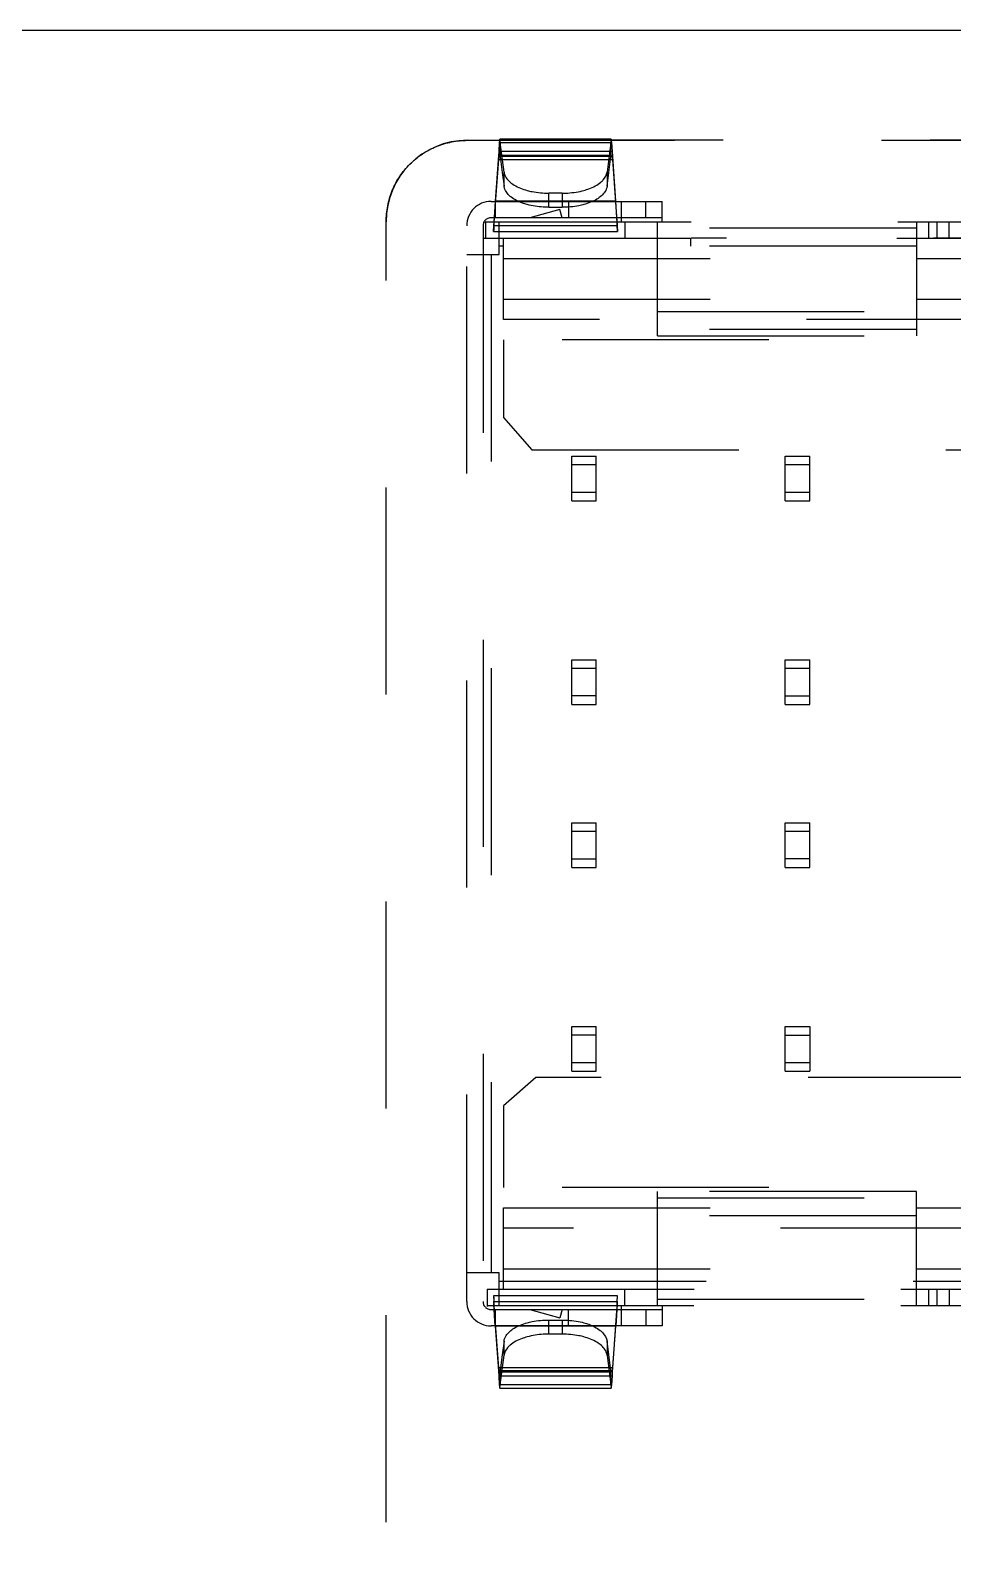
# Model space of a CAD drawing. Header units: inches. Extents: x 0 to 8.3, y 0 to 11.7.
# Drawn here: x 5.369 to 5.815, y 4.044 to 4.776 of the extents above; entities that cross this region are included whole.
import ezdxf

# ---------------------------------------------------------------- set-up
doc = ezdxf.new("R2010")
doc.units = ezdxf.units.IN
doc.header["$LTSCALE"] = 0.762205
doc.header["$MEASUREMENT"] = 0
doc.linetypes.add('HIDDEN', pattern=[0.2, 0.1, -0.1])
doc.layers.get('0').update_dxf_attribs({"linetype": 'CONTINUOUS'})
for name, color, linetype in [('03___PRT_ALL_CURVES', 7, 'CONTINUOUS'), ('03__ASM_ALL_CURVES', 7, 'CONTINUOUS'), ('DEFAULT_2', 8, 'HIDDEN')]:
    doc.layers.add(name, color=color, linetype=linetype)

msp = doc.modelspace()

# ---------------------------------------------------------------- linework, layer by layer
at = {"color": 7, "linetype": 'CONTINUOUS'}
for p, q in [((2.89809, 4.77601), (6.00832, 4.77601)), ((5.59634, 4.72335), (5.59609, 4.72177)), ((5.65022, 4.72335), (5.59634, 4.72335)), ((5.5966, 4.72177), (5.59634, 4.72335)), ((5.5966, 4.72177), (5.64996, 4.72177)), ((5.59839, 4.70745), (5.5966, 4.72177)), ((5.64996, 4.72177), (5.64817, 4.70745)), ((5.65022, 4.72335), (5.64996, 4.72177)), ((5.65048, 4.72177), (5.65022, 4.72335)), ((5.59352, 4.68152), (5.59583, 4.71351)), ((5.59583, 4.71744), (5.59569, 4.71552)), ((5.59583, 4.71744), (5.59583, 4.71351)), ((5.65022, 4.71547), (5.65048, 4.71495)), ((5.65048, 4.71495), (5.65074, 4.71351)), ((5.65091, 4.71502), (5.65074, 4.71744)), ((5.65074, 4.71351), (5.65074, 4.71495)), ((5.65074, 4.71351), (5.65304, 4.68152)), ((5.59755, 4.70735), (5.59839, 4.70063)), ((5.59839, 4.70063), (5.59839, 4.70745)), ((5.64817, 4.70745), (5.64817, 4.70063)), ((5.64817, 4.70063), (5.64901, 4.70735)), ((5.62656, 4.6973), (5.62, 4.6973)), ((5.62, 4.69048), (5.62, 4.6973)), ((5.62, 4.69048), (5.62656, 4.69048)), ((5.62656, 4.6973), (5.62656, 4.69048)), ((5.59337, 4.67879), (5.59352, 4.68152)), ((5.59337, 4.67879), (5.65319, 4.67879)), ((5.59352, 4.68277), (5.59352, 4.68152)), ((5.65304, 4.68152), (5.59352, 4.68152)), ((5.65304, 4.68277), (5.65304, 4.68152)), ((5.65304, 4.68152), (5.65319, 4.67879)), ((5.63116, 4.5703), (5.64297, 4.5703)), ((5.63116, 4.54864), (5.63116, 4.5703)), ((5.64297, 4.56608), (5.63116, 4.56608)), ((5.64297, 4.54864), (5.64297, 4.5703)), ((5.73431, 4.5703), (5.74612, 4.5703)), ((5.73431, 4.54864), (5.73431, 4.5703)), ((5.74612, 4.56608), (5.73431, 4.56608)), ((5.74612, 4.54864), (5.74612, 4.5703)), ((5.63116, 4.55286), (5.64297, 4.55286)), ((5.73431, 4.55286), (5.74612, 4.55286)), ((5.63116, 4.54864), (5.64297, 4.54864)), ((5.73431, 4.54864), (5.74612, 4.54864)), ((5.63116, 4.47187), (5.64297, 4.47187)), ((5.63116, 4.45022), (5.63116, 4.47187)), ((5.64297, 4.45022), (5.64297, 4.47187)), ((5.73431, 4.47187), (5.74612, 4.47187)), ((5.73431, 4.45022), (5.73431, 4.47187)), ((5.74612, 4.45022), (5.74612, 4.47187)), ((5.64297, 4.46765), (5.63116, 4.46765)), ((5.74612, 4.46765), (5.73431, 4.46765)), ((5.64297, 4.45444), (5.63116, 4.45444)), ((5.63116, 4.45022), (5.64297, 4.45022)), ((5.73431, 4.45444), (5.74612, 4.45444)), ((5.73431, 4.45022), (5.74612, 4.45022)), ((5.63116, 4.39313), (5.64297, 4.39313)), ((5.63116, 4.37148), (5.63116, 4.39313)), ((5.64297, 4.37148), (5.64297, 4.39313)), ((5.73431, 4.39313), (5.74612, 4.39313)), ((5.73431, 4.37148), (5.73431, 4.39313)), ((5.74612, 4.37148), (5.74612, 4.39313)), ((5.64297, 4.38891), (5.63116, 4.38891)), ((5.74612, 4.38891), (5.73431, 4.38891)), ((5.63116, 4.3757), (5.64297, 4.3757)), ((5.74612, 4.3757), (5.73431, 4.3757)), ((5.63116, 4.37148), (5.64297, 4.37148)), ((5.73431, 4.37148), (5.74612, 4.37148)), ((5.63116, 4.29471), (5.64297, 4.29471)), ((5.63116, 4.27305), (5.63116, 4.29471)), ((5.64297, 4.29049), (5.63116, 4.29049)), ((5.64297, 4.27305), (5.64297, 4.29471)), ((5.73431, 4.29471), (5.74612, 4.29471)), ((5.73431, 4.27305), (5.73431, 4.29471)), ((5.73431, 4.29049), (5.74612, 4.29049)), ((5.74612, 4.29471), (5.74612, 4.27305)), ((5.63116, 4.27727), (5.64297, 4.27727)), ((5.73431, 4.27727), (5.74612, 4.27727)), ((5.63116, 4.27305), (5.64297, 4.27305)), ((5.73431, 4.27305), (5.74612, 4.27305)), ((5.65319, 4.16456), (5.59337, 4.16456)), ((5.59337, 4.16456), (5.59352, 4.16183)), ((5.65304, 4.16183), (5.65319, 4.16456)), ((5.59352, 4.16183), (5.65304, 4.16183)), ((5.59583, 4.12984), (5.59352, 4.16183)), ((5.59352, 4.16183), (5.59352, 4.16058)), ((5.65304, 4.16183), (5.65074, 4.12984)), ((5.65304, 4.16058), (5.65304, 4.16183)), ((5.62, 4.15287), (5.62656, 4.15287)), ((5.62, 4.14605), (5.62, 4.15287)), ((5.62656, 4.15287), (5.62656, 4.14605)), ((5.59839, 4.14272), (5.59755, 4.136)), ((5.59839, 4.1359), (5.59839, 4.14272)), ((5.62656, 4.14605), (5.62, 4.14605)), ((5.64817, 4.14272), (5.64817, 4.1359)), ((5.64901, 4.136), (5.64817, 4.14272)), ((5.5966, 4.12158), (5.59839, 4.1359)), ((5.64817, 4.1359), (5.64996, 4.12158)), ((5.59565, 4.12833), (5.59583, 4.12591)), ((5.59583, 4.12984), (5.59583, 4.1284)), ((5.59609, 4.1284), (5.59583, 4.12984)), ((5.59634, 4.12788), (5.59609, 4.1284)), ((5.65074, 4.12591), (5.65074, 4.12984)), ((5.65074, 4.12591), (5.65087, 4.12783)), ((5.59609, 4.12158), (5.59634, 4.12)), ((5.59634, 4.12), (5.5966, 4.12158)), ((5.59634, 4.12), (5.65022, 4.12)), ((5.64996, 4.12158), (5.5966, 4.12158)), ((5.64996, 4.12158), (5.65022, 4.12)), ((5.65022, 4.12), (5.65048, 4.12158))]:
    msp.add_line(p, q, dxfattribs=at)
for centre, radius, start, end in [((5.82479, 4.6723), 0.2315, 177.40837, 178.39413), ((5.42178, 4.6723), 0.2315, 1.60587, 2.59163), ((5.82567, 4.17108), 0.23238, 181.60774, 182.58977), ((5.4209, 4.17108), 0.23238, 357.41023, 358.39226)]:
    msp.add_arc(centre, radius, start, end, dxfattribs=at)
for points, knots in [([(5.59583, 4.71351), (5.5959, 4.71399), (5.596, 4.71464), (5.59616, 4.71525), (5.59628, 4.71548), (5.59634, 4.71547)], [0, 0, 0, 0, 0.709231, 0.909986, 1, 1, 1, 1]), ([(5.59839, 4.70745), (5.59851, 4.70651), (5.5996, 4.70392), (5.60359, 4.70069), (5.60736, 4.69925), (5.60953, 4.69865)], [0, 0, 0, 0, 0.191088, 0.546003, 1, 1, 1, 1]), ([(5.6452, 4.70262), (5.64562, 4.70297), (5.64699, 4.70429), (5.648, 4.70609), (5.64817, 4.70745)], [0, 0, 0, 0, 0.283643, 1, 1, 1, 1]), ([(5.60174, 4.69549), (5.60127, 4.69586), (5.59974, 4.69723), (5.59857, 4.69917), (5.59839, 4.70063)], [0, 0, 0, 0, 0.286576, 1, 1, 1, 1]), ([(5.60953, 4.69865), (5.61035, 4.69842), (5.61379, 4.69763), (5.61733, 4.6973), (5.62, 4.6973)], [0, 0, 0, 0, 0.240694, 1, 1, 1, 1]), ([(5.62656, 4.6973), (5.62746, 4.6973), (5.63099, 4.69742), (5.6345, 4.69795), (5.63703, 4.69865)], [0, 0, 0, 0, 0.256138, 1, 1, 1, 1]), ([(5.63703, 4.69865), (5.63785, 4.69887), (5.64074, 4.6998), (5.64353, 4.7012), (5.6452, 4.70262)], [0, 0, 0, 0, 0.279297, 1, 1, 1, 1]), ([(5.64817, 4.70063), (5.64806, 4.69969), (5.64696, 4.6971), (5.64298, 4.69387), (5.6392, 4.69243), (5.63703, 4.69183)], [0, 0, 0, 0, 0.191088, 0.546003, 1, 1, 1, 1]), ([(5.60954, 4.69183), (5.60877, 4.69204), (5.60602, 4.69291), (5.60338, 4.6942), (5.60174, 4.69549)], [0, 0, 0, 0, 0.276904, 1, 1, 1, 1]), ([(5.62, 4.69048), (5.6191, 4.69048), (5.61558, 4.6906), (5.61206, 4.69113), (5.60954, 4.69183)], [0, 0, 0, 0, 0.256139, 1, 1, 1, 1]), ([(5.63703, 4.69183), (5.63621, 4.69161), (5.63278, 4.69081), (5.62924, 4.69048), (5.62656, 4.69048)], [0, 0, 0, 0, 0.240694, 1, 1, 1, 1]), ([(5.59839, 4.14272), (5.59851, 4.14366), (5.5996, 4.14625), (5.60359, 4.14948), (5.60736, 4.15092), (5.60953, 4.15152)], [0, 0, 0, 0, 0.191088, 0.546003, 1, 1, 1, 1]), ([(5.60953, 4.15152), (5.61035, 4.15175), (5.61379, 4.15254), (5.61733, 4.15287), (5.62, 4.15287)], [0, 0, 0, 0, 0.240694, 1, 1, 1, 1]), ([(5.62656, 4.15287), (5.62746, 4.15287), (5.63099, 4.15275), (5.6345, 4.15222), (5.63703, 4.15152)], [0, 0, 0, 0, 0.256138, 1, 1, 1, 1]), ([(5.63703, 4.15152), (5.6378, 4.15131), (5.64054, 4.15044), (5.64319, 4.14915), (5.64483, 4.14786)], [0, 0, 0, 0, 0.276904, 1, 1, 1, 1]), ([(5.60954, 4.1447), (5.60872, 4.14448), (5.60583, 4.14355), (5.60303, 4.14215), (5.60136, 4.14073)], [0, 0, 0, 0, 0.279297, 1, 1, 1, 1]), ([(5.62, 4.14605), (5.6191, 4.14605), (5.61558, 4.14593), (5.61206, 4.1454), (5.60954, 4.1447)], [0, 0, 0, 0, 0.256138, 1, 1, 1, 1]), ([(5.63703, 4.1447), (5.63621, 4.14493), (5.63278, 4.14572), (5.62924, 4.14605), (5.62656, 4.14605)], [0, 0, 0, 0, 0.240694, 1, 1, 1, 1]), ([(5.64817, 4.1359), (5.64806, 4.13684), (5.64696, 4.13943), (5.64298, 4.14266), (5.6392, 4.1441), (5.63703, 4.1447)], [0, 0, 0, 0, 0.191088, 0.546003, 1, 1, 1, 1]), ([(5.64483, 4.14786), (5.64529, 4.14749), (5.64683, 4.14612), (5.64799, 4.14419), (5.64817, 4.14272)], [0, 0, 0, 0, 0.286577, 1, 1, 1, 1]), ([(5.60136, 4.14073), (5.60095, 4.14038), (5.59958, 4.13906), (5.59856, 4.13726), (5.59839, 4.1359)], [0, 0, 0, 0, 0.283643, 1, 1, 1, 1]), ([(5.65074, 4.12984), (5.65067, 4.12936), (5.65056, 4.12871), (5.6504, 4.1281), (5.65028, 4.12787), (5.65022, 4.12788)], [0, 0, 0, 0, 0.70923, 0.909986, 1, 1, 1, 1])]:
    msp.add_open_spline(points, degree=3, knots=knots, dxfattribs=at)
at = {"layer": '03___PRT_ALL_CURVES', "color": 8, "linetype": 'HIDDEN'}
for p, q in [((5.58076, 4.72286), (6.10428, 4.72286)), ((5.54139, 3.45514), (5.54139, 4.68349))]:
    msp.add_line(p, q, dxfattribs=at)
for points in [[(5.55292, 4.71133), (5.55657, 4.71497), (5.56093, 4.71791), (5.5657, 4.71986)], [(5.5657, 4.71986), (5.57046, 4.72181), (5.57564, 4.72278), (5.58076, 4.72286)], [(5.54439, 4.69855), (5.54634, 4.70332), (5.54928, 4.70768), (5.55292, 4.71133)], [(5.54139, 4.68349), (5.54146, 4.68861), (5.54244, 4.69378), (5.54439, 4.69855)]]:
    msp.add_open_spline(points, degree=3, dxfattribs=at)
at = {"layer": '03__ASM_ALL_CURVES', "color": 8, "linetype": 'HIDDEN'}
msp.add_line((2.89809, 4.77601), (6.00832, 4.77601), dxfattribs=at)
at = {"layer": 'DEFAULT_2', "color": 8, "linetype": 'HIDDEN'}
for p, q in [((6.10428, 4.72286), (5.58076, 4.72286)), ((5.59609, 4.72177), (5.59583, 4.71744)), ((5.5966, 4.72177), (5.5966, 4.71495)), ((5.64996, 4.71495), (5.64996, 4.72177)), ((5.65074, 4.71744), (5.65048, 4.72177)), ((5.59569, 4.71552), (5.5941, 4.69351)), ((5.65074, 4.71744), (5.59583, 4.71744)), ((5.59583, 4.71351), (5.65074, 4.71351)), ((5.65022, 4.71547), (5.59634, 4.71547)), ((5.59634, 4.71547), (5.5966, 4.71495)), ((5.64996, 4.71495), (5.5966, 4.71495)), ((5.5966, 4.71495), (5.59755, 4.70735)), ((5.64901, 4.70735), (5.64996, 4.71495)), ((5.64996, 4.71495), (5.65022, 4.71547)), ((5.65074, 4.71495), (5.65074, 4.71744)), ((5.65246, 4.69351), (5.65091, 4.71502)), ((5.59218, 4.69333), (5.67486, 4.69333)), ((5.5941, 4.69351), (5.59352, 4.68277)), ((5.65246, 4.69351), (5.5941, 4.69351)), ((5.59415, 4.69333), (5.59415, 4.68545)), ((5.62958, 4.69333), (5.62958, 4.68545)), ((5.65304, 4.68277), (5.65246, 4.69351)), ((5.65517, 4.68349), (5.65517, 4.69333)), ((5.66698, 4.68545), (5.66698, 4.69333)), ((5.67486, 4.68349), (5.67486, 4.69333)), ((5.54139, 3.45514), (5.54139, 4.68349)), ((5.58877, 4.68349), (6.1213, 4.68349)), ((5.58957, 4.67561), (5.58957, 4.68349)), ((5.67486, 4.68545), (5.59218, 4.68545)), ((5.59612, 4.66774), (5.59612, 4.68349)), ((5.62542, 4.68937), (5.61083, 4.68545)), ((5.62647, 4.68545), (5.62542, 4.68937)), ((5.65675, 4.68349), (5.65675, 4.67561)), ((5.6725, 4.62837), (5.6725, 4.68349)), ((5.79769, 4.68349), (5.79769, 4.62837)), ((5.8036, 4.67561), (5.8036, 4.68349)), ((5.80753, 4.68349), (5.80753, 4.67561)), ((5.81344, 4.67561), (5.81344, 4.68349)), ((5.58037, 4.16183), (5.58037, 4.68152)), ((5.58822, 4.67561), (6.24454, 4.67561)), ((5.58824, 4.68152), (5.58824, 4.16183)), ((5.59809, 4.63624), (5.59809, 4.67561)), ((5.79769, 4.68048), (5.6725, 4.68048)), ((5.90596, 4.67562), (5.68871, 4.67562)), ((5.68871, 4.67168), (5.68871, 4.67562)), ((5.79769, 4.67168), (5.59612, 4.67168)), ((5.58037, 4.66774), (5.59612, 4.66774)), ((5.59218, 4.66774), (5.59218, 4.17561)), ((5.59809, 4.66577), (6.24454, 4.66577)), ((5.59809, 4.64608), (6.23194, 4.64608)), ((5.6725, 4.64018), (5.79769, 4.64018)), ((6.24454, 4.63624), (5.59809, 4.63624)), ((6.12643, 4.6264), (5.59809, 4.6264)), ((5.59809, 4.6264), (5.59809, 4.589)), ((5.79769, 4.63138), (5.6725, 4.63138)), ((5.6725, 4.62837), (5.79769, 4.62837)), ((5.59809, 4.589), (5.61187, 4.57325)), ((5.61187, 4.57325), (6.04533, 4.57325)), ((5.61383, 4.2701), (5.59809, 4.25632)), ((6.04533, 4.2701), (5.61383, 4.2701)), ((5.59809, 4.25632), (5.59809, 4.21695)), ((6.12643, 4.21695), (5.59809, 4.21695)), ((5.79769, 4.21498), (5.6725, 4.21498)), ((5.6725, 4.15986), (5.6725, 4.21498)), ((5.79769, 4.15986), (5.79769, 4.21498)), ((5.6725, 4.21197), (5.79769, 4.21197)), ((5.59809, 4.20711), (6.24454, 4.20711)), ((5.59809, 4.16774), (5.59809, 4.20711)), ((5.79769, 4.20317), (5.6725, 4.20317)), ((6.23194, 4.19727), (5.59809, 4.19727)), ((5.59612, 4.17561), (5.58037, 4.17561)), ((5.59612, 4.15986), (5.59612, 4.17561)), ((5.59612, 4.17168), (6.12643, 4.17168)), ((5.59809, 4.17758), (6.24454, 4.17758)), ((5.59021, 4.16774), (6.24454, 4.16774)), ((5.59021, 4.16774), (5.59021, 4.15946)), ((5.65675, 4.15986), (5.65675, 4.16774)), ((5.8036, 4.15986), (5.8036, 4.16774)), ((5.80753, 4.16774), (5.80753, 4.15986)), ((5.81344, 4.16774), (5.81344, 4.15986)), ((5.59007, 4.15986), (6.12643, 4.15986)), ((5.59218, 4.1579), (5.67486, 4.1579)), ((5.5941, 4.14984), (5.59352, 4.16058)), ((5.59415, 4.1579), (5.59415, 4.15002)), ((5.61083, 4.1579), (5.62542, 4.15398)), ((5.62647, 4.1579), (5.62542, 4.15398)), ((5.62958, 4.15002), (5.62958, 4.1579)), ((5.65304, 4.16058), (5.65246, 4.14984)), ((5.65517, 4.15002), (5.65517, 4.15986)), ((5.66698, 4.1579), (5.66698, 4.15002)), ((5.6725, 4.16287), (5.79769, 4.16287)), ((5.67486, 4.15986), (5.67486, 4.15002)), ((5.67486, 4.15002), (5.59218, 4.15002)), ((5.65246, 4.14984), (5.5941, 4.14984)), ((5.5941, 4.14984), (5.59565, 4.12833)), ((5.65087, 4.12783), (5.65246, 4.14984)), ((5.59755, 4.136), (5.5966, 4.1284)), ((5.64996, 4.1284), (5.64901, 4.136)), ((5.65074, 4.12984), (5.59583, 4.12984)), ((5.59583, 4.1284), (5.59583, 4.12591)), ((5.5966, 4.1284), (5.59634, 4.12788)), ((5.59634, 4.12788), (5.65022, 4.12788)), ((5.5966, 4.1284), (5.64996, 4.1284)), ((5.5966, 4.1284), (5.5966, 4.12158)), ((5.65022, 4.12788), (5.64996, 4.1284)), ((5.64996, 4.12158), (5.64996, 4.1284)), ((5.59583, 4.12591), (5.65074, 4.12591)), ((5.59583, 4.12591), (5.59609, 4.12158)), ((5.65048, 4.12158), (5.65074, 4.12591))]:
    msp.add_line(p, q, dxfattribs=at)
for centre, radius, start, end in [((5.58076, 4.68349), 0.03937, 90, 180), ((5.59218, 4.68152), 0.01181, 90, 180), ((5.59218, 4.68152), 0.00394, 90, 180), ((5.59218, 4.16183), 0.01181, 180, 270), ((5.59218, 4.16183), 0.00394, 180, 270)]:
    msp.add_arc(centre, radius, start, end, dxfattribs=at)

doc.saveas('drawing.dxf')
